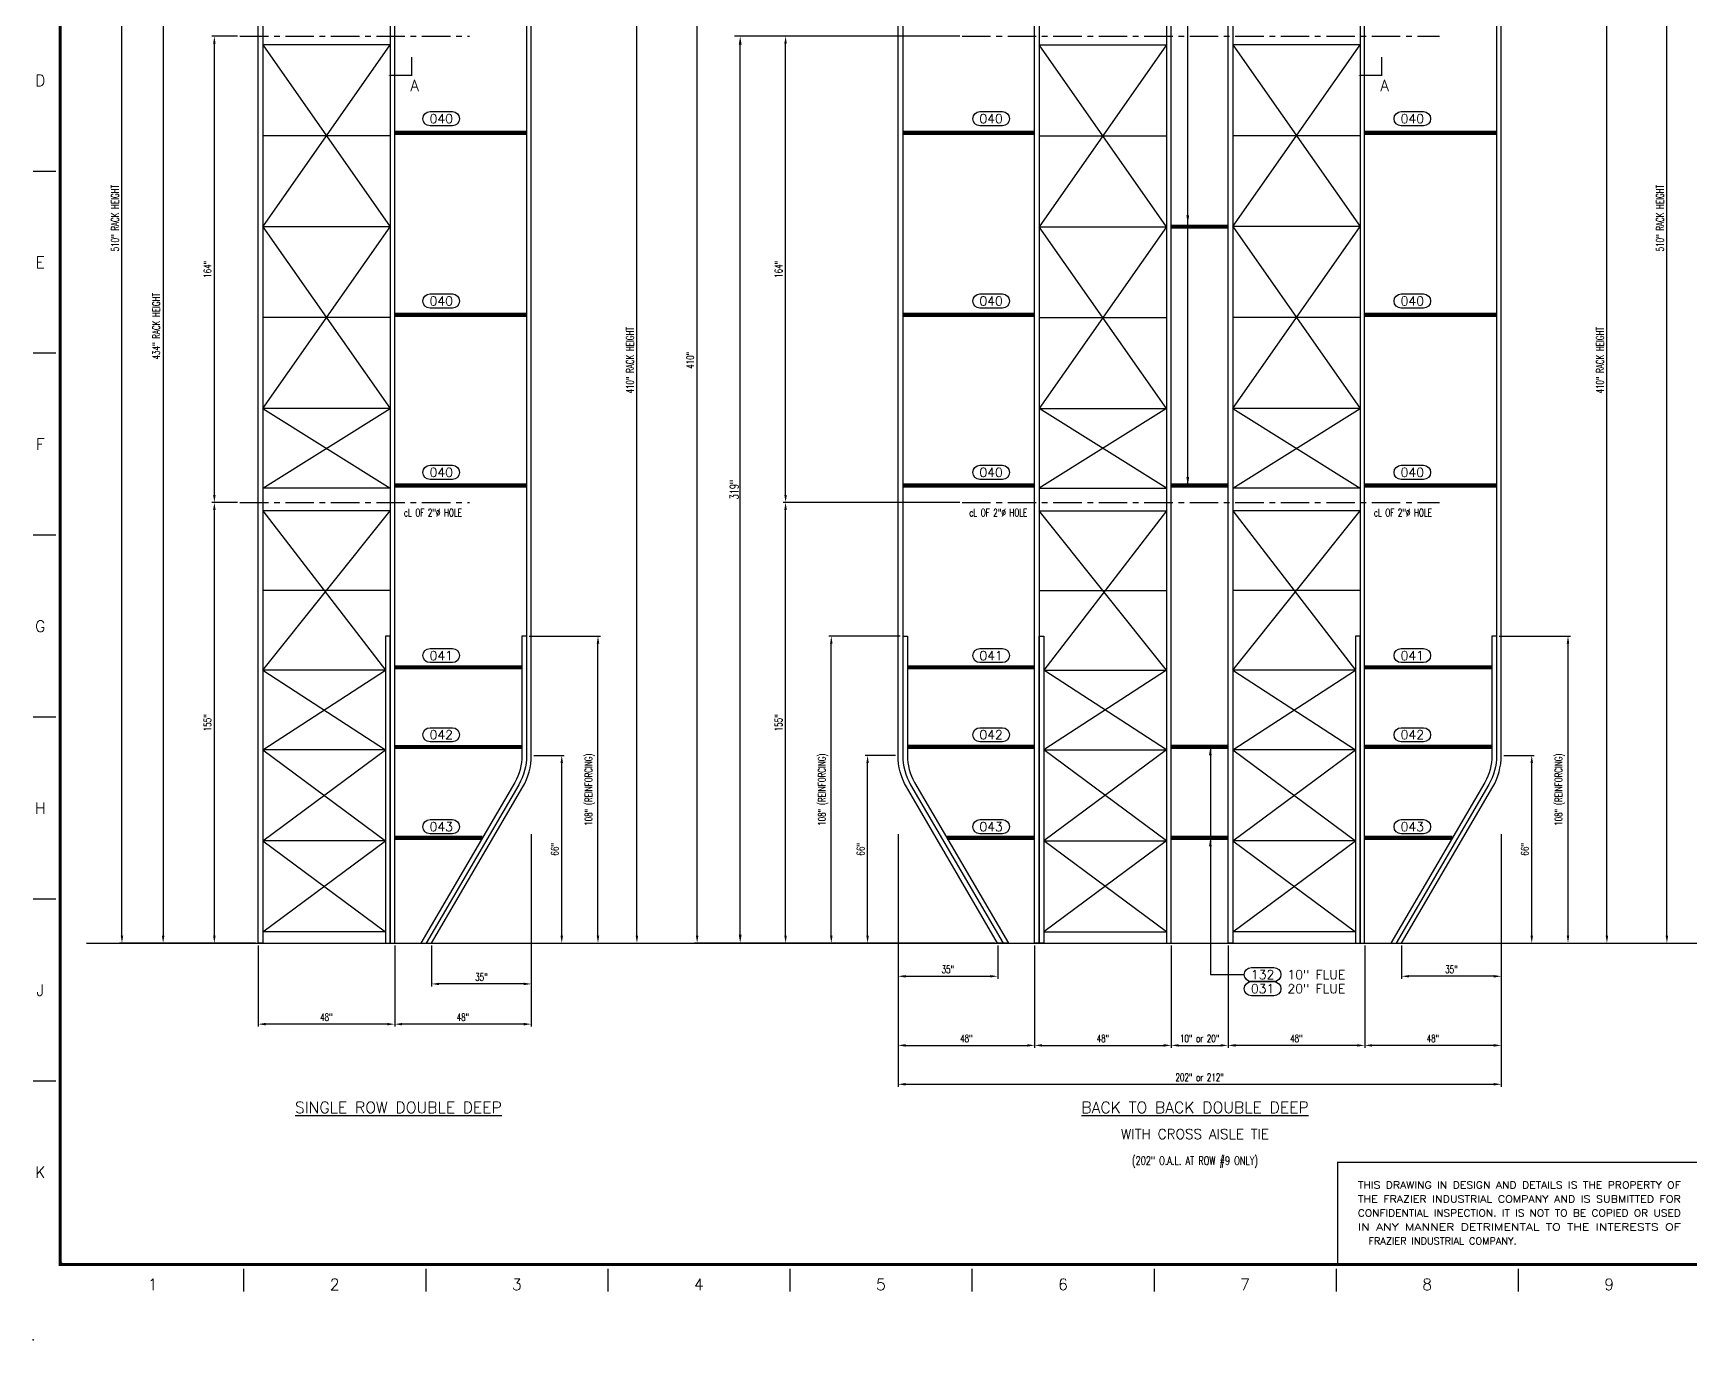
# Model space of a CAD drawing. Extents: x -10 to 1034, y -27 to 667.
# Drawn here: x -10 to 572, y -27 to 433 of the extents above; entities that cross this region are included whole.
import ezdxf
from ezdxf.enums import TextEntityAlignment as Align

# ---------------------------------------------------------------- set-up
doc = ezdxf.new("R2010")
doc.units = 0
doc.header["$LTSCALE"] = 8
doc.header["$MEASUREMENT"] = 0
doc.linetypes.add('CENTER', pattern=[2, 1.25, -0.25, 0.25, -0.25])
doc.linetypes.add('PHANTOM', pattern=[2.5, 1.25, -0.25, 0.25, -0.25, 0.25, -0.25])
doc.layers.get('0').update_dxf_attribs({"linetype": 'CONTINUOUS'})
doc.layers.get('DEFPOINTS').update_dxf_attribs({"linetype": 'CONTINUOUS'})
for name, color, linetype in [('BORD', 8, 'CONTINUOUS'), ('CENTERL', 135, 'CENTER'), ('FDIM', 2, 'CONTINUOUS'), ('OBJCYAN', 4, 'CONTINUOUS'), ('OBJGREEN', 3, 'CONTINUOUS'), ('OBJRED', 1, 'CONTINUOUS'), ('OBJTHIN', 11, 'CONTINUOUS'), ('PHANTOML', 205, 'PHANTOM'), ('TEXTL', 2, 'CONTINUOUS'), ('THK', 140, 'CONTINUOUS')]:
    doc.layers.add(name, color=color, linetype=linetype)
doc.styles.add('2THIRDS', font='romans.shx', dxfattribs={"width": 0.7})
doc.styles.add('COMPLEX', font='complex')
doc.styles.add('ITALIC', font='italic')
doc.styles.add('ITALICT', font='italict', dxfattribs={"height": 24})
doc.styles.add('ROMAND', font='romand.shx')
doc.styles.add('SCRIPTC', font='SCRIPTC')
doc.styles.add('SIMPLEX', font='simplex.shx')
doc.dimstyles.new('2TFR32', dxfattribs={"dimscale": 28, "dimtxt": 0.0938, "dimasz": 0.09375, "dimexe": 0.03125, "dimexo": 0.03125, "dimgap": 0.03125, "dimtad": 1, "dimdec": 5, "dimzin": 1, "dimdsep": 46, "dimlunit": 5, "dimtxsty": '2THIRDS', "dimcen": 0.09375, "dimclrd": 256, "dimclre": 256, "dimclrt": 256, "dimadec": 0, "dimazin": 0, "dimtfac": 0.75, "dimtdec": 4, "dimtofl": 0, "dimtmove": 0, "dimatfit": 0, "dimfxl": 0, "dimfrac": 2, "dimtolj": 1, "dimtzin": 0, "dimarcsym": 0})
doc.dimstyles.new('2TFRAC16', dxfattribs={"dimscale": 32, "dimtxt": 0.0938, "dimasz": 0.0938, "dimexe": 0.0625, "dimexo": 0.0625, "dimgap": 0.01, "dimtad": 1, "dimdec": 4, "dimzin": 1, "dimdsep": 46, "dimlunit": 5, "dimtxsty": '2THIRDS', "dimcen": 0.09375, "dimclrd": 256, "dimclre": 256, "dimclrt": 256, "dimadec": 0, "dimazin": 0, "dimtfac": 0.75, "dimtdec": 4, "dimtofl": 0, "dimtmove": 0, "dimatfit": 0, "dimfxl": 0, "dimfrac": 2, "dimtolj": 1, "dimtzin": 0, "dimarcsym": 0})
doc.dimstyles.new('2TFRAC32$7', dxfattribs={"dimscale": 32, "dimtxt": 0.0938, "dimasz": 0.0938, "dimexe": 0.0625, "dimexo": 0.0625, "dimgap": 0.01, "dimtad": 0, "dimdec": 5, "dimzin": 1, "dimdsep": 46, "dimlunit": 5, "dimtxsty": '2THIRDS', "dimcen": 0.09375, "dimclrd": 256, "dimclre": 256, "dimclrt": 256, "dimadec": 0, "dimazin": 0, "dimtfac": 0.75, "dimtdec": 4, "dimtofl": 0, "dimtmove": 0, "dimatfit": 0, "dimfxl": 0, "dimfrac": 2, "dimtolj": 1, "dimtzin": 0, "dimarcsym": 0})

# ---------------------------------------------------------------- blocks, each defined once
blk = doc.blocks.new('sbord_d')
at = {"layer": 'BORD'}
for p, q in [((-0.062, 12), (-0.312, 12)), ((-0.062, 10), (-0.312, 10)), ((-0.062, 8), (-0.312, 8)), ((-0.062, 6), (-0.312, 6)), ((-0.062, 4), (-0.312, 4)), ((-0.062, 2), (-0.312, 2)), ((2, -0.062), (2, -0.312)), ((4, -0.062), (4, -0.312)), ((6, -0.062), (6, -0.312)), ((8, -0.062), (8, -0.312)), ((10, -0.062), (10, -0.312)), ((12, -0.062), (12, -0.312)), ((14, -0.062), (14, -0.312)), ((16, -0.062), (16, -0.312))]:
    blk.add_line(p, q, dxfattribs=at)
at = {"layer": 'BORD', "const_width": 0.0313}
blk.add_lwpolyline([(-0.016, -0.016), (32.016, -0.016), (32.016, 20.016), (-0.016, 20.016)], close=True, dxfattribs=at)
at = {"layer": 'BORD', "const_width": 0.0156}
blk.add_lwpolyline([(18.016, 1.109), (14.016, 1.109), (14.016, -0.016)], dxfattribs=at)
at = {"layer": 'TEXTL'}
for p in [(0, 0), (-0.312, -0.844)]:
    blk.add_point(p, dxfattribs=at)
at = {"layer": 'BORD', "style": 'ROMAND'}
for s, p in [('D', (-0.234, 13)), ('E', (-0.234, 11)), ('F', (-0.234, 9)), ('G', (-0.234, 7)), ('H', (-0.234, 5)), ('J', (-0.234, 3)), ('K', (-0.234, 1)), ('1', (1, -0.234)), ('2', (3, -0.234)), ('3', (5, -0.234)), ('4', (7, -0.234)), ('5', (9, -0.234)), ('6', (11, -0.234)), ('7', (13, -0.234)), ('8', (15, -0.234)), ('9', (17, -0.234))]:
    blk.add_text(s, height=0.125, dxfattribs=at).set_placement(p, align=Align.MIDDLE)
at = {"layer": 'BORD', "style": 'SIMPLEX'}
for s, width, p, p2 in [('THIS DRAWING IN DESIGN AND DETAILS IS THE PROPERTY OF', 0.958828, (14.24, 0.819), (17.786, 0.819)), ('THE FRAZIER INDUSTRIAL COMPANY AND IS SUBMITTED FOR', 0.982552, (14.24, 0.665), (17.786, 0.665)), ('CONFIDENTIAL INSPECTION. IT IS NOT TO BE COPIED OR USED', 0.947391, (14.24, 0.512), (17.786, 0.512)), ('IN ANY MANNER DETRIMENTAL TO THE INTERESTS OF', 1.101821, (14.24, 0.358), (17.786, 0.358))]:
    blk.add_text(s, height=0.07812, dxfattribs=dict(at, width=width)).set_placement(p, p2, align=Align.FIT)
blk.add_text('FRAZIER INDUSTRIAL COMPANY.', height=0.07812, dxfattribs=at).set_placement((15.169, 0.204), align=Align.CENTER)
at = {"layer": 'TEXTL', "flags": 8}
for tag, height, style, p in [('TITLE1', 0.156, 'COMPLEX', (30.266, 2.776)), ('TITLE2', 0.156, 'COMPLEX', (30.266, 2.443)), ('CHK', 0.0938, 'SIMPLEX', (29.828, 0.883)), ('APP', 0.0938, 'SIMPLEX', (30.703, 0.883)), ('JOB#', 0.125, 'ROMAND', (30.12, 0.133)), ('SHT', 0.125, 'ROMAND', (31.193, 0.133)), ('REV', 0.125, 'ROMAND', (31.789, 0.133))]:
    blk.add_attdef(tag, text='', height=height, dxfattribs=dict(at, style=style)).set_placement(p, align=Align.MIDDLE)
for tag, height, style, width, p, p2 in [('CUSTOMER', 0.156, 'ITALICT', 2.333901, (28.655, 1.697), (31.867, 1.697)), ('CAPP', 0.0781, 'SIMPLEX', 1.292308, (27.588, 0.944), (27.963, 0.944)), ('CDT', 0.0781, 'SIMPLEX', 1.866, (28.071, 0.943), (28.46, 0.943)), ('SCALE', 0.0938, 'SIMPLEX', 1.702732, (31.234, 0.837), (31.941, 0.837)), ('BAPP', 0.0781, 'SIMPLEX', 1.292308, (27.588, 0.683), (27.963, 0.683)), ('BDT', 0.0781, 'SIMPLEX', 1.866, (28.071, 0.683), (28.46, 0.683)), ('DATE', 0.0938, 'ITALIC', 1.795034, (28.609, 0.462), (29.315, 0.462)), ('CHKDT', 0.0938, 'SIMPLEX', 1.555556, (29.484, 0.462), (30.172, 0.462)), ('APPDT', 0.0938, 'SIMPLEX', 1.555556, (30.359, 0.462), (31.047, 0.462)), ('PLOT#', 0.0938, 'SIMPLEX', 8.555556, (31.234, 0.462), (31.922, 0.462)), ('AAPP', 0.0781, 'SIMPLEX', 1.275949, (27.588, 0.443), (27.963, 0.443)), ('ADT', 0.0781, 'SIMPLEX', 1.833263, (28.071, 0.443), (28.46, 0.443))]:
    blk.add_attdef(tag, text='', height=height, dxfattribs=dict(at, style=style, width=width)).set_placement(p, p2, align=Align.FIT)
for tag, height, style, p in [('LOCATION', 0.125, 'COMPLEX', (30.266, 1.364)), ('REVC', 0.0781, 'SIMPLEX', (20.259, 0.945)), ('CBY', 0.0781, 'ROMAND', (26.755, 0.943)), ('CCHK', 0.0781, 'SIMPLEX', (27.255, 0.943)), ('REVB', 0.0781, 'SIMPLEX', (20.259, 0.695)), ('BBY', 0.0781, 'ROMAND', (26.755, 0.683)), ('BCHK', 0.0781, 'SIMPLEX', (27.255, 0.683)), ('REVA', 0.0781, 'SIMPLEX', (20.259, 0.445)), ('ABY', 0.0781, 'ROMAND', (26.755, 0.443)), ('ACHK', 0.0781, 'SIMPLEX', (27.255, 0.443))]:
    blk.add_attdef(tag, text='', height=height, dxfattribs=dict(at, style=style)).set_placement(p, align=Align.CENTER)
for tag, p, height, style in [('REVCDESC', (20.625, 0.943), 0.0781, 'SIMPLEX'), ('DRBY', (28.593, 0.821), 0.125, 'SCRIPTC'), ('REVBDESC', (20.625, 0.683), 0.0781, 'SIMPLEX'), ('REVADESC', (20.625, 0.443), 0.0781, 'SIMPLEX'), ('DWG#', (30.055, -0.566), 0.0938, 'ROMAND')]:
    blk.add_attdef(tag, p, '', height=height, dxfattribs=dict(at, style=style))
blk = doc.blocks.new('*D2')
at = {"layer": 'DEFPOINTS', "color": 0}
for p in [(343.66, 622.54), (564.28, 622.54), (471.04, 112.54)]:
    blk.add_point(p, dxfattribs=at)
at = {"layer": 'FDIM', "lineweight": -2}
for p, q in [((344.54, 622.54), (565.15, 622.54)), ((564.28, 115.17), (564.28, 619.92)), ((471.91, 112.54), (565.15, 112.54))]:
    blk.add_line(p, q, dxfattribs=at)
at = {"layer": 'FDIM'}
for points in [[(563.84, 619.92), (564.71, 619.92), (564.28, 622.54)], [(563.84, 115.17), (564.71, 115.17), (564.28, 112.54)]]:
    blk.add_solid(points, dxfattribs=at)
at = {"layer": 'FDIM', "insert": (561.84, 367.54), "char_height": 2.6264, "attachment_point": 5, "rotation": 90, "style": '2THIRDS'}
blk.add_mtext('\\A1;510" RACK HEIGHT ', dxfattribs=at)
blk = doc.blocks.new('*D3')
at = {"layer": 'DEFPOINTS', "color": 0}
for p in [(270.56, 220.54), (295.66, 220.54), (329.04, 112.54)]:
    blk.add_point(p, dxfattribs=at)
at = {"layer": 'FDIM', "lineweight": -2}
for p, q in [((294.79, 220.54), (269.69, 220.54)), ((270.56, 115.17), (270.56, 217.92)), ((328.16, 112.54), (269.69, 112.54))]:
    blk.add_line(p, q, dxfattribs=at)
at = {"layer": 'FDIM'}
for points in [[(270.13, 217.92), (271, 217.92), (270.56, 220.54)], [(270.13, 115.17), (271, 115.17), (270.56, 112.54)]]:
    blk.add_solid(points, dxfattribs=at)
at = {"layer": 'FDIM', "insert": (267.69, 166.54), "char_height": 2.6264, "attachment_point": 5, "rotation": 90, "style": '2THIRDS'}
blk.add_mtext('\\A1;108" (REINFORCING) ', dxfattribs=at)
blk = doc.blocks.new('*D4')
at = {"layer": 'DEFPOINTS', "color": 0}
for p in [(283.31, 178.54), (294.04, 178.54), (329.04, 112.54)]:
    blk.add_point(p, dxfattribs=at)
at = {"layer": 'FDIM', "lineweight": -2}
for p, q in [((293.16, 178.54), (282.43, 178.54)), ((283.31, 115.17), (283.31, 175.92)), ((328.16, 112.54), (282.43, 112.54))]:
    blk.add_line(p, q, dxfattribs=at)
at = {"layer": 'FDIM'}
for points in [[(282.87, 175.92), (283.74, 175.92), (283.31, 178.54)], [(282.87, 115.17), (283.74, 115.17), (283.31, 112.54)]]:
    blk.add_solid(points, dxfattribs=at)
at = {"layer": 'FDIM', "insert": (280.87, 145.54), "char_height": 2.626, "attachment_point": 5, "rotation": 90, "style": '2THIRDS'}
blk.add_mtext('\\A1;66"', dxfattribs=at)
blk = doc.blocks.new('*D5')
at = {"layer": 'DEFPOINTS', "color": 0}
for p in [(390.04, 112.54), (410.04, 112.54), (410.04, 76.58)]:
    blk.add_point(p, dxfattribs=at)
at = {"layer": 'FDIM', "lineweight": -2}
for p, q in [((390.04, 111.67), (390.04, 75.7)), ((410.04, 111.67), (410.04, 75.7)), ((392.66, 76.58), (407.41, 76.58))]:
    blk.add_line(p, q, dxfattribs=at)
at = {"layer": 'FDIM'}
for points in [[(392.66, 77.02), (392.66, 76.14), (390.04, 76.58)], [(407.41, 77.02), (407.41, 76.14), (410.04, 76.58)]]:
    blk.add_solid(points, dxfattribs=at)
at = {"layer": 'FDIM', "insert": (400.04, 79.02), "char_height": 2.6264, "attachment_point": 5, "style": '2THIRDS'}
blk.add_mtext('\\A1;10" or 20"', dxfattribs=at)
blk = doc.blocks.new('*D6')
at = {"layer": 'DEFPOINTS', "color": 0}
for p in [(294.04, 151.74), (506.04, 151.74), (506.04, 62.9)]:
    blk.add_point(p, dxfattribs=at)
at = {"layer": 'FDIM', "lineweight": -2}
for p, q in [((294.04, 150.87), (294.04, 62.03)), ((506.04, 150.87), (506.04, 62.03)), ((296.66, 62.9), (503.41, 62.9))]:
    blk.add_line(p, q, dxfattribs=at)
at = {"layer": 'FDIM'}
for points in [[(296.66, 63.34), (296.66, 62.47), (294.04, 62.9)], [(503.41, 63.34), (503.41, 62.47), (506.04, 62.9)]]:
    blk.add_solid(points, dxfattribs=at)
at = {"layer": 'FDIM', "insert": (400.04, 65.34), "char_height": 2.6264, "attachment_point": 5, "style": '2THIRDS'}
blk.add_mtext('\\A1;202" or 212"', dxfattribs=at)
blk = doc.blocks.new('*D7')
at = {"layer": 'DEFPOINTS', "color": 0}
for p in [(506.04, 178.54), (516.77, 178.54), (471.04, 112.54)]:
    blk.add_point(p, dxfattribs=at)
at = {"layer": 'FDIM', "lineweight": -2}
for p, q in [((506.91, 178.54), (517.64, 178.54)), ((516.77, 115.17), (516.77, 175.92)), ((471.91, 112.54), (517.64, 112.54))]:
    blk.add_line(p, q, dxfattribs=at)
at = {"layer": 'FDIM'}
for points in [[(516.33, 175.92), (517.2, 175.92), (516.77, 178.54)], [(516.33, 115.17), (517.2, 115.17), (516.77, 112.54)]]:
    blk.add_solid(points, dxfattribs=at)
at = {"layer": 'FDIM', "insert": (514.33, 145.54), "char_height": 2.626, "attachment_point": 5, "rotation": 90, "style": '2THIRDS'}
blk.add_mtext('\\A1;66"', dxfattribs=at)
blk = doc.blocks.new('*D8')
at = {"layer": 'DEFPOINTS', "color": 0}
for p in [(504.41, 220.54), (529.51, 220.54), (471.04, 112.54)]:
    blk.add_point(p, dxfattribs=at)
at = {"layer": 'FDIM', "lineweight": -2}
for p, q in [((505.29, 220.54), (530.38, 220.54)), ((529.51, 115.17), (529.51, 217.92)), ((471.91, 112.54), (530.38, 112.54))]:
    blk.add_line(p, q, dxfattribs=at)
at = {"layer": 'FDIM'}
for points in [[(529.07, 217.92), (529.94, 217.92), (529.51, 220.54)], [(529.07, 115.17), (529.94, 115.17), (529.51, 112.54)]]:
    blk.add_solid(points, dxfattribs=at)
at = {"layer": 'FDIM', "insert": (526.63, 166.54), "char_height": 2.6264, "attachment_point": 5, "rotation": 90, "style": '2THIRDS'}
blk.add_mtext('\\A1;108" (REINFORCING) ', dxfattribs=at)
blk = doc.blocks.new('*D9')
at = {"layer": 'DEFPOINTS', "color": 0}
for p in [(506.04, 522.54), (543.19, 522.54), (471.04, 112.54)]:
    blk.add_point(p, dxfattribs=at)
at = {"layer": 'FDIM', "lineweight": -2}
for p, q in [((506.91, 522.54), (544.06, 522.54)), ((543.19, 115.17), (543.19, 519.92)), ((471.91, 112.54), (544.06, 112.54))]:
    blk.add_line(p, q, dxfattribs=at)
at = {"layer": 'FDIM'}
for points in [[(542.75, 519.92), (543.63, 519.92), (543.19, 522.54)], [(542.75, 115.17), (543.63, 115.17), (543.19, 112.54)]]:
    blk.add_solid(points, dxfattribs=at)
at = {"layer": 'FDIM', "insert": (540.75, 317.54), "char_height": 2.6264, "attachment_point": 5, "rotation": 90, "style": '2THIRDS'}
blk.add_mtext('\\A1;410" RACK HEIGHT ', dxfattribs=at)
blk = doc.blocks.new('*D10')
at = {"layer": 'DEFPOINTS', "color": 0}
for p in [(21.22, 622.54), (115.46, 622.54), (69.08, 112.54)]:
    blk.add_point(p, dxfattribs=at)
at = {"layer": 'FDIM', "lineweight": -2}
for p, q in [((114.58, 622.54), (20.34, 622.54)), ((21.22, 115.17), (21.22, 619.92)), ((68.21, 112.54), (20.34, 112.54))]:
    blk.add_line(p, q, dxfattribs=at)
at = {"layer": 'FDIM'}
for points in [[(20.78, 619.92), (21.66, 619.92), (21.22, 622.54)], [(20.78, 115.17), (21.66, 115.17), (21.22, 112.54)]]:
    blk.add_solid(points, dxfattribs=at)
at = {"layer": 'FDIM', "insert": (18.78, 367.54), "char_height": 2.6264, "attachment_point": 5, "rotation": 90, "style": '2THIRDS'}
blk.add_mtext('\\A1;510" RACK HEIGHT ', dxfattribs=at)
blk = doc.blocks.new('*D11')
at = {"layer": 'DEFPOINTS', "color": 0}
for p in [(69.08, 546.54), (35.69, 112.54), (69.08, 112.54)]:
    blk.add_point(p, dxfattribs=at)
at = {"layer": 'FDIM', "lineweight": -2}
for p, q in [((68.21, 546.54), (34.82, 546.54)), ((35.69, 543.92), (35.69, 115.17)), ((68.21, 112.54), (34.82, 112.54))]:
    blk.add_line(p, q, dxfattribs=at)
at = {"layer": 'FDIM'}
for points in [[(35.25, 543.92), (36.13, 543.92), (35.69, 546.54)], [(35.25, 115.17), (36.13, 115.17), (35.69, 112.54)]]:
    blk.add_solid(points, dxfattribs=at)
at = {"layer": 'FDIM', "insert": (33.25, 329.54), "char_height": 2.6264, "attachment_point": 5, "rotation": 90, "style": '2THIRDS'}
blk.add_mtext('\\A1;434" RACK HEIGHT ', dxfattribs=at)
blk = doc.blocks.new('*D12')
at = {"layer": 'DEFPOINTS', "color": 0}
for p in [(165.08, 522.54), (202.24, 522.54), (130.08, 112.54)]:
    blk.add_point(p, dxfattribs=at)
at = {"layer": 'FDIM', "lineweight": -2}
for p, q in [((165.96, 522.54), (203.11, 522.54)), ((202.24, 115.17), (202.24, 519.92)), ((130.96, 112.54), (203.11, 112.54))]:
    blk.add_line(p, q, dxfattribs=at)
at = {"layer": 'FDIM'}
for points in [[(201.8, 519.92), (202.67, 519.92), (202.24, 522.54)], [(201.8, 115.17), (202.67, 115.17), (202.24, 112.54)]]:
    blk.add_solid(points, dxfattribs=at)
at = {"layer": 'FDIM', "insert": (199.8, 317.54), "char_height": 2.6264, "attachment_point": 5, "rotation": 90, "style": '2THIRDS'}
blk.add_mtext('\\A1;410" RACK HEIGHT ', dxfattribs=at)
blk = doc.blocks.new('*D13')
at = {"layer": 'DEFPOINTS', "color": 0}
for p in [(163.46, 220.54), (188.55, 220.54), (130.08, 112.54)]:
    blk.add_point(p, dxfattribs=at)
at = {"layer": 'FDIM', "lineweight": -2}
for p, q in [((164.33, 220.54), (189.43, 220.54)), ((188.55, 115.17), (188.55, 217.92)), ((130.96, 112.54), (189.43, 112.54))]:
    blk.add_line(p, q, dxfattribs=at)
at = {"layer": 'FDIM'}
for points in [[(188.11, 217.92), (188.99, 217.92), (188.55, 220.54)], [(188.11, 115.17), (188.99, 115.17), (188.55, 112.54)]]:
    blk.add_solid(points, dxfattribs=at)
at = {"layer": 'FDIM', "insert": (185.68, 166.54), "char_height": 2.6264, "attachment_point": 5, "rotation": 90, "style": '2THIRDS'}
blk.add_mtext('\\A1;108" (REINFORCING) ', dxfattribs=at)
blk = doc.blocks.new('*D14')
at = {"layer": 'DEFPOINTS', "color": 0}
for p in [(506.04, 151.74), (471.04, 112.54), (471.04, 100.89)]:
    blk.add_point(p, dxfattribs=at)
at = {"layer": 'FDIM', "lineweight": -2}
for p, q in [((506.04, 150.87), (506.04, 100.01)), ((471.04, 111.67), (471.04, 100.01)), ((503.41, 100.89), (473.66, 100.89))]:
    blk.add_line(p, q, dxfattribs=at)
at = {"layer": 'FDIM'}
for points in [[(473.66, 101.32), (473.66, 100.45), (471.04, 100.89)], [(503.41, 101.32), (503.41, 100.45), (506.04, 100.89)]]:
    blk.add_solid(points, dxfattribs=at)
at = {"layer": 'FDIM', "insert": (488.54, 103.33), "char_height": 2.626, "attachment_point": 5, "style": '2THIRDS'}
blk.add_mtext('\\A1;35"', dxfattribs=at)
blk = doc.blocks.new('*D15')
at = {"layer": 'DEFPOINTS', "color": 0}
for p in [(506.04, 151.74), (458.04, 112.54), (458.04, 76.58)]:
    blk.add_point(p, dxfattribs=at)
at = {"layer": 'FDIM', "lineweight": -2}
for p, q in [((506.04, 150.87), (506.04, 75.7)), ((458.04, 111.67), (458.04, 75.7)), ((503.41, 76.58), (460.66, 76.58))]:
    blk.add_line(p, q, dxfattribs=at)
at = {"layer": 'FDIM'}
for points in [[(460.66, 77.02), (460.66, 76.14), (458.04, 76.58)], [(503.41, 77.02), (503.41, 76.14), (506.04, 76.58)]]:
    blk.add_solid(points, dxfattribs=at)
at = {"layer": 'FDIM', "insert": (482.04, 79.02), "char_height": 2.626, "attachment_point": 5, "style": '2THIRDS'}
blk.add_mtext('\\A1;48"', dxfattribs=at)
blk = doc.blocks.new('*D16')
at = {"layer": 'DEFPOINTS', "color": 0}
for p in [(410.04, 112.54), (458.04, 112.54), (410.04, 76.58)]:
    blk.add_point(p, dxfattribs=at)
at = {"layer": 'FDIM', "lineweight": -2}
for p, q in [((410.04, 111.67), (410.04, 75.7)), ((458.04, 111.67), (458.04, 75.7)), ((455.41, 76.58), (412.66, 76.58))]:
    blk.add_line(p, q, dxfattribs=at)
at = {"layer": 'FDIM'}
for points in [[(412.66, 77.02), (412.66, 76.14), (410.04, 76.58)], [(455.41, 77.02), (455.41, 76.14), (458.04, 76.58)]]:
    blk.add_solid(points, dxfattribs=at)
at = {"layer": 'FDIM', "insert": (434.04, 79.02), "char_height": 2.626, "attachment_point": 5, "style": '2THIRDS'}
blk.add_mtext('\\A1;48"', dxfattribs=at)
blk = doc.blocks.new('*D17')
at = {"layer": 'DEFPOINTS', "color": 0}
for p in [(223.4, 522.54), (294.04, 522.54), (329.04, 112.54)]:
    blk.add_point(p, dxfattribs=at)
at = {"layer": 'FDIM', "lineweight": -2}
for p, q in [((293.16, 522.54), (222.53, 522.54)), ((223.4, 115.17), (223.4, 519.92)), ((328.16, 112.54), (222.53, 112.54))]:
    blk.add_line(p, q, dxfattribs=at)
at = {"layer": 'FDIM'}
for points in [[(222.97, 519.92), (223.84, 519.92), (223.4, 522.54)], [(222.97, 115.17), (223.84, 115.17), (223.4, 112.54)]]:
    blk.add_solid(points, dxfattribs=at)
at = {"layer": 'FDIM', "insert": (220.96, 317.54), "char_height": 2.626, "attachment_point": 5, "rotation": 90, "style": '2THIRDS'}
blk.add_mtext('\\A1;410"', dxfattribs=at)
blk = doc.blocks.new('*D18')
at = {"layer": 'DEFPOINTS', "color": 0}
for p in [(294.04, 151.74), (329.04, 112.54), (329.04, 100.89)]:
    blk.add_point(p, dxfattribs=at)
at = {"layer": 'FDIM', "lineweight": -2}
for p, q in [((294.04, 150.87), (294.04, 100.01)), ((329.04, 111.67), (329.04, 100.01)), ((296.66, 100.89), (326.41, 100.89))]:
    blk.add_line(p, q, dxfattribs=at)
at = {"layer": 'FDIM'}
for points in [[(296.66, 101.32), (296.66, 100.45), (294.04, 100.89)], [(326.41, 101.32), (326.41, 100.45), (329.04, 100.89)]]:
    blk.add_solid(points, dxfattribs=at)
at = {"layer": 'FDIM', "insert": (311.54, 103.33), "char_height": 2.626, "attachment_point": 5, "style": '2THIRDS'}
blk.add_mtext('\\A1;35"', dxfattribs=at)
blk = doc.blocks.new('*D19')
at = {"layer": 'DEFPOINTS', "color": 0}
for p in [(294.04, 151.74), (342.04, 112.54), (342.04, 76.58)]:
    blk.add_point(p, dxfattribs=at)
at = {"layer": 'FDIM', "lineweight": -2}
for p, q in [((294.04, 150.87), (294.04, 75.7)), ((342.04, 111.67), (342.04, 75.7)), ((296.66, 76.58), (339.41, 76.58))]:
    blk.add_line(p, q, dxfattribs=at)
at = {"layer": 'FDIM'}
for points in [[(296.66, 77.02), (296.66, 76.14), (294.04, 76.58)], [(339.41, 77.02), (339.41, 76.14), (342.04, 76.58)]]:
    blk.add_solid(points, dxfattribs=at)
at = {"layer": 'FDIM', "insert": (318.04, 79.02), "char_height": 2.626, "attachment_point": 5, "style": '2THIRDS'}
blk.add_mtext('\\A1;48"', dxfattribs=at)
blk = doc.blocks.new('*D20')
at = {"layer": 'DEFPOINTS', "color": 0}
for p in [(342.04, 112.54), (390.04, 112.54), (390.04, 76.58)]:
    blk.add_point(p, dxfattribs=at)
at = {"layer": 'FDIM', "lineweight": -2}
for p, q in [((342.04, 111.67), (342.04, 75.7)), ((390.04, 111.67), (390.04, 75.7)), ((344.66, 76.58), (387.41, 76.58))]:
    blk.add_line(p, q, dxfattribs=at)
at = {"layer": 'FDIM'}
for points in [[(344.66, 77.02), (344.66, 76.14), (342.04, 76.58)], [(387.41, 77.02), (387.41, 76.14), (390.04, 76.58)]]:
    blk.add_solid(points, dxfattribs=at)
at = {"layer": 'FDIM', "insert": (366.04, 79.02), "char_height": 2.626, "attachment_point": 5, "style": '2THIRDS'}
blk.add_mtext('\\A1;48"', dxfattribs=at)
blk = doc.blocks.new('*D21')
at = {"layer": 'DEFPOINTS', "color": 0}
for p in [(69.08, 112.54), (117.08, 112.54), (69.08, 84.05)]:
    blk.add_point(p, dxfattribs=at)
at = {"layer": 'FDIM', "lineweight": -2}
for p, q in [((69.08, 111.67), (69.08, 83.17)), ((117.08, 111.67), (117.08, 83.17)), ((114.46, 84.05), (71.71, 84.05))]:
    blk.add_line(p, q, dxfattribs=at)
at = {"layer": 'FDIM'}
for points in [[(71.71, 84.48), (71.71, 83.61), (69.08, 84.05)], [(114.46, 84.48), (114.46, 83.61), (117.08, 84.05)]]:
    blk.add_solid(points, dxfattribs=at)
at = {"layer": 'FDIM', "insert": (93.08, 86.48), "char_height": 2.626, "attachment_point": 5, "style": '2THIRDS'}
blk.add_mtext('\\A1;48"', dxfattribs=at)
blk = doc.blocks.new('*D22')
at = {"layer": 'DEFPOINTS', "color": 0}
for p in [(165.08, 151.74), (117.08, 112.54), (117.08, 84.05)]:
    blk.add_point(p, dxfattribs=at)
at = {"layer": 'FDIM', "lineweight": -2}
for p, q in [((165.08, 150.87), (165.08, 83.17)), ((117.08, 111.67), (117.08, 83.17)), ((162.46, 84.05), (119.71, 84.05))]:
    blk.add_line(p, q, dxfattribs=at)
at = {"layer": 'FDIM'}
for points in [[(119.71, 84.48), (119.71, 83.61), (117.08, 84.05)], [(162.46, 84.48), (162.46, 83.61), (165.08, 84.05)]]:
    blk.add_solid(points, dxfattribs=at)
at = {"layer": 'FDIM', "insert": (141.08, 86.48), "char_height": 2.626, "attachment_point": 5, "style": '2THIRDS'}
blk.add_mtext('\\A1;48"', dxfattribs=at)
blk = doc.blocks.new('*D23')
at = {"layer": 'DEFPOINTS', "color": 0}
for p in [(165.08, 151.74), (130.08, 112.54), (130.08, 98.19)]:
    blk.add_point(p, dxfattribs=at)
at = {"layer": 'FDIM', "lineweight": -2}
for p, q in [((165.08, 150.87), (165.08, 97.32)), ((130.08, 111.67), (130.08, 97.32)), ((162.46, 98.19), (132.71, 98.19))]:
    blk.add_line(p, q, dxfattribs=at)
at = {"layer": 'FDIM'}
for points in [[(132.71, 98.63), (132.71, 97.76), (130.08, 98.19)], [(162.46, 98.63), (162.46, 97.76), (165.08, 98.19)]]:
    blk.add_solid(points, dxfattribs=at)
at = {"layer": 'FDIM', "insert": (147.58, 100.63), "char_height": 2.626, "attachment_point": 5, "style": '2THIRDS'}
blk.add_mtext('\\A1;35"', dxfattribs=at)
blk = doc.blocks.new('*D24')
at = {"layer": 'DEFPOINTS', "color": 0}
for p in [(165.08, 178.54), (175.81, 178.54), (130.08, 112.54)]:
    blk.add_point(p, dxfattribs=at)
at = {"layer": 'FDIM', "lineweight": -2}
for p, q in [((165.96, 178.54), (176.69, 178.54)), ((175.81, 115.17), (175.81, 175.92)), ((130.96, 112.54), (176.69, 112.54))]:
    blk.add_line(p, q, dxfattribs=at)
at = {"layer": 'FDIM'}
for points in [[(175.37, 175.92), (176.25, 175.92), (175.81, 178.54)], [(175.37, 115.17), (176.25, 115.17), (175.81, 112.54)]]:
    blk.add_solid(points, dxfattribs=at)
at = {"layer": 'FDIM', "insert": (173.37, 145.54), "char_height": 2.626, "attachment_point": 5, "rotation": 90, "style": '2THIRDS'}
blk.add_mtext('\\A1;66"', dxfattribs=at)
blk = doc.blocks.new('UPRT-48-510-SMI')
for p, q in [((-46.38, 431.56), (-1.62, 503.14)), ((-1.62, 431.56), (-46.38, 431.56)), ((-1.62, 359.56), (-46.38, 431.56)), ((-46.38, 359.56), (-1.62, 431.56)), ((-1.62, 395.56), (-46.38, 395.56)), ((-46.38, 323.56), (-1.62, 359.56)), ((-46.38, 359.56), (-1.62, 323.56)), ((-1.62, 359.56), (-46.38, 359.56)), ((-1.62, 323.56), (-46.38, 323.56)), ((-46.38, 251.56), (-1.62, 315.56)), ((-46.38, 315.56), (-1.62, 251.56)), ((-1.62, 315.56), (-46.38, 315.56)), ((-1.62, 283.56), (-46.38, 283.56)), ((-1.62, 251.56), (-46.38, 251.56)), ((-46.38, 251.56), (-1.62, 187.56)), ((-46.38, 187.56), (-1.62, 251.56)), ((-1.62, 219.56), (-46.38, 219.56)), ((-46.38, 187.56), (-1.62, 159.56)), ((-46.38, 159.56), (-1.62, 187.56)), ((-1.62, 187.56), (-46.38, 187.56)), ((-1.62, 159.56), (-46.38, 159.56)), ((-1.62, 151.56), (-46.38, 151.56)), ((-46.38, 151.56), (-3.25, 95.56)), ((-46.38, 95.56), (-1.62, 151.56)), ((-1.62, 123.56), (-46.38, 123.56)), ((-46.38, 67.56), (-3.25, 95.56)), ((-46.38, 95.56), (-3.25, 67.56)), ((-3.25, 95.56), (-46.38, 95.56)), ((-3.25, 67.56), (-46.38, 67.56)), ((-46.38, 67.56), (-3.25, 35.56)), ((-46.38, 35.56), (-3.25, 67.56)), ((-46.38, 3.56), (-3.25, 35.56)), ((-46.38, 35.56), (-3.25, 3.56)), ((-3.25, 35.56), (-46.38, 35.56)), ((-3.25, 3.56), (-46.38, 3.56))]:
    blk.add_line(p, q)
for points in [[(-1.62, -0.44), (0, -0.44), (0, 509.56), (-1.62, 509.56)], [(-46.38, -0.44), (-48, -0.44), (-48, 433.56), (-46.38, 433.56)], [(-3.25, -0.44), (-1.62, -0.44), (-1.62, 107.56), (-3.25, 107.56)]]:
    blk.add_lwpolyline(points, close=True)
blk = doc.blocks.new('DBL-DP-SMI')
blk.add_lwpolyline([(43.6, 55.3), (11.12, -0.44), (13, -0.44), (45.01, 54.49, 0.132685), (48, 65.56), (48, 409.56), (46.38, 409.56), (46.38, 65.56, -0.132685)], format="xyb", close=True)
blk.add_lwpolyline([(46.38, 107.56), (44.75, 107.56), (44.75, 65.56, -0.132685), (42.2, 56.12), (9.24, -0.44), (11.12, -0.44)], format="xyb")
at = {"layer": 'OBJRED'}
for p, q in [((0, 509.56), (64.13, 509.56)), ((0, 506.56), (62.46, 506.56))]:
    blk.add_line(p, q, dxfattribs=at)
at = {"layer": 'OBJTHIN'}
blk.add_lwpolyline([(64.21, 509.72), (63.48, 508.39, 0.154413), (63.79, 507.31), (62.8, 508.81, -0.154413), (63.11, 507.73), (62.37, 506.4)], format="xyb", dxfattribs=at)
at = {"layer": 'OBJTHIN', "const_width": 1.5}
for points in [[(46.38, 396.56), (0, 396.56)], [(46.38, 360.56), (0, 360.56)], [(46.38, 284.56), (0, 284.56)], [(46.38, 220.56), (0, 220.56)], [(46.38, 160.56), (0, 160.56)], [(44.75, 96.56), (0, 96.56)], [(44.75, 68.56), (0, 68.56)], [(30.8, 36.56), (0, 36.56)]]:
    blk.add_lwpolyline(points, dxfattribs=at)
blk.add_blockref('UPRT-48-510-SMI', (0, 0))
blk = doc.blocks.new('UPRT-48-410')
for p, q in [((-1.625, 404), (-46.375, 404)), ((-46.375, 404), (-1.625, 324)), ((-46.375, 324), (-1.625, 404)), ((-1.625, 364), (-46.375, 364)), ((-1.625, 324), (-46.375, 324)), ((-1.625, 316), (-46.375, 316)), ((-46.375, 316), (-1.625, 252)), ((-46.375, 252), (-1.625, 316)), ((-1.625, 284), (-46.375, 284)), ((-46.375, 188), (-1.625, 252)), ((-46.375, 252), (-1.625, 188)), ((-1.625, 252), (-46.375, 252)), ((-1.625, 220), (-46.375, 220)), ((-1.625, 188), (-46.375, 188)), ((-46.375, 160), (-1.625, 188)), ((-46.375, 188), (-1.625, 160)), ((-1.625, 160), (-46.375, 160)), ((-46.375, 96), (-1.625, 152)), ((-46.375, 152), (-3.25, 96)), ((-1.625, 152), (-46.375, 152)), ((-1.625, 124), (-46.375, 124)), ((-3.25, 96), (-46.375, 96)), ((-46.375, 96), (-3.25, 68)), ((-46.375, 68), (-3.25, 96)), ((-46.375, 36), (-3.25, 68)), ((-46.375, 68), (-3.25, 36)), ((-3.25, 68), (-46.375, 68)), ((-3.25, 36), (-46.375, 36)), ((-46.375, 36), (-3.25, 4)), ((-46.375, 4), (-3.25, 36)), ((-3.25, 4), (-46.375, 4))]:
    blk.add_line(p, q)
for points in [[(-46.375, 0), (-48, 0), (-48, 410), (-46.375, 410)], [(-1.625, 0), (0, 0), (0, 410), (-1.625, 410)], [(-3.25, 0), (-1.625, 0), (-1.625, 108), (-3.25, 108)]]:
    blk.add_lwpolyline(points, close=True)
blk = doc.blocks.new('DBL-DP')
blk.add_lwpolyline([(43.6, 55.74), (11.12, 0), (13, 0), (45.01, 54.92, 0.132685), (48, 66), (48, 410), (46.38, 410), (46.38, 66, -0.132685)], format="xyb", close=True)
blk.add_lwpolyline([(46.38, 108), (44.75, 108), (44.75, 66, -0.132685), (42.2, 56.56), (9.24, 0), (11.12, 0)], format="xyb")
at = {"layer": 'OBJTHIN', "const_width": 1.5}
for points in [[(46.38, 405), (0, 405)], [(46.38, 365), (0, 365)], [(46.38, 285), (0, 285)], [(46.38, 221), (0, 221)], [(46.38, 161), (0, 161)], [(44.75, 97), (0, 97)], [(44.75, 69), (0, 69)], [(30.8, 37), (0, 37)]]:
    blk.add_lwpolyline(points, dxfattribs=at)
blk.add_blockref('UPRT-48-410', (0, 0))
blk = doc.blocks.new('*D29')
at = {"layer": 'DEFPOINTS', "color": 0}
for p in [(53.7, 267.54), (62.67, 267.54), (69.08, 112.54)]:
    blk.add_point(p, dxfattribs=at)
at = {"layer": 'FDIM', "lineweight": -2}
for p, q in [((61.8, 267.54), (52.83, 267.54)), ((53.7, 115.17), (53.7, 264.92)), ((68.21, 112.54), (52.83, 112.54))]:
    blk.add_line(p, q, dxfattribs=at)
at = {"layer": 'FDIM'}
for points in [[(53.27, 264.92), (54.14, 264.92), (53.7, 267.54)], [(53.27, 115.17), (54.14, 115.17), (53.7, 112.54)]]:
    blk.add_solid(points, dxfattribs=at)
at = {"layer": 'FDIM', "insert": (51.27, 190.04), "char_height": 2.626, "attachment_point": 5, "rotation": 90, "style": '2THIRDS'}
blk.add_mtext('\\A1;155"', dxfattribs=at)
blk = doc.blocks.new('*D30')
at = {"layer": 'DEFPOINTS', "color": 0}
for p in [(53.7, 431.54), (62.67, 431.54), (62.67, 267.54)]:
    blk.add_point(p, dxfattribs=at)
at = {"layer": 'FDIM', "lineweight": -2}
for p, q in [((61.8, 431.54), (52.83, 431.54)), ((53.7, 270.17), (53.7, 428.92)), ((61.8, 267.54), (52.83, 267.54))]:
    blk.add_line(p, q, dxfattribs=at)
at = {"layer": 'FDIM'}
for points in [[(53.27, 428.92), (54.14, 428.92), (53.7, 431.54)], [(53.27, 270.17), (54.14, 270.17), (53.7, 267.54)]]:
    blk.add_solid(points, dxfattribs=at)
at = {"layer": 'FDIM', "insert": (51.27, 349.54), "char_height": 2.626, "attachment_point": 5, "rotation": 90, "style": '2THIRDS'}
blk.add_mtext('\\A1;164"', dxfattribs=at)
blk = doc.blocks.new('*D46')
at = {"layer": 'DEFPOINTS', "color": 0}
for p in [(254.48, 431.54), (316.57, 431.54), (316.57, 267.54)]:
    blk.add_point(p, dxfattribs=at)
at = {"layer": 'FDIM', "lineweight": -2}
for p, q in [((315.69, 431.54), (253.6, 431.54)), ((254.48, 270.17), (254.48, 428.92)), ((315.69, 267.54), (253.6, 267.54))]:
    blk.add_line(p, q, dxfattribs=at)
at = {"layer": 'FDIM'}
for points in [[(254.04, 428.92), (254.92, 428.92), (254.48, 431.54)], [(254.04, 270.17), (254.92, 270.17), (254.48, 267.54)]]:
    blk.add_solid(points, dxfattribs=at)
at = {"layer": 'FDIM', "insert": (252.04, 349.54), "char_height": 2.626, "attachment_point": 5, "rotation": 90, "style": '2THIRDS'}
blk.add_mtext('\\A1;164"', dxfattribs=at)
blk = doc.blocks.new('*D45')
at = {"layer": 'DEFPOINTS', "color": 0}
for p in [(254.48, 267.54), (316.57, 267.54), (329.04, 112.54)]:
    blk.add_point(p, dxfattribs=at)
at = {"layer": 'FDIM', "lineweight": -2}
for p, q in [((315.69, 267.54), (253.6, 267.54)), ((254.48, 115.17), (254.48, 264.92)), ((328.16, 112.54), (253.6, 112.54))]:
    blk.add_line(p, q, dxfattribs=at)
at = {"layer": 'FDIM'}
for points in [[(254.04, 264.92), (254.92, 264.92), (254.48, 267.54)], [(254.04, 115.17), (254.92, 115.17), (254.48, 112.54)]]:
    blk.add_solid(points, dxfattribs=at)
at = {"layer": 'FDIM', "insert": (252.04, 190.04), "char_height": 2.626, "attachment_point": 5, "rotation": 90, "style": '2THIRDS'}
blk.add_mtext('\\A1;155"', dxfattribs=at)
blk = doc.blocks.new('*D55')
at = {"layer": 'DEFPOINTS', "color": 0}
for p in [(238.53, 431.54), (315.69, 431.54), (265.22, 112.54)]:
    blk.add_point(p, dxfattribs=at)
at = {"layer": 'FDIM', "lineweight": -2}
for p, q in [((313.69, 431.54), (236.53, 431.54)), ((238.53, 115.54), (238.53, 428.54)), ((263.22, 112.54), (236.53, 112.54))]:
    blk.add_line(p, q, dxfattribs=at)
at = {"layer": 'FDIM'}
for points in [[(238.03, 428.54), (239.03, 428.54), (238.53, 431.54)], [(238.03, 115.54), (239.03, 115.54), (238.53, 112.54)]]:
    blk.add_solid(points, dxfattribs=at)
at = {"layer": 'FDIM', "insert": (236.42, 272.04), "char_height": 3.002, "attachment_point": 5, "rotation": 90, "style": '2THIRDS'}
blk.add_mtext('\\A1;319"', dxfattribs=at)

msp = doc.modelspace()

# ---------------------------------------------------------------- linework, layer by layer
at = {"layer": 'CENTERL'}
for p, q in [((62.673278, 431.541444), (143.39715, 431.541444)), ((316.566038, 431.541444), (484.351507, 431.541444)), ((62.673278, 267.541444), (143.39715, 267.541444)), ((316.566038, 267.541444), (484.351507, 267.541444))]:
    msp.add_line(p, q, dxfattribs=at)
at = {"layer": 'FDIM'}
for points in [[(129.502322, 400.006898, -1), (129.502322, 404.990497), (137.379317, 404.990497, -1), (137.379317, 400.006898)], [(322.800081, 400.006898, -1), (322.800081, 404.990497), (330.677076, 404.990497, -1), (330.677076, 400.006898)], [(470.842458, 400.006898, -1), (470.842458, 404.990497), (478.719454, 404.990497, -1), (478.719454, 400.006898)], [(129.502322, 335.899215, -1), (129.502322, 340.882815), (137.379317, 340.882815, -1), (137.379317, 335.899215)], [(322.800081, 335.899215, -1), (322.800081, 340.882815), (330.677076, 340.882815, -1), (330.677076, 335.899215)], [(470.842458, 335.899215, -1), (470.842458, 340.882815), (478.719454, 340.882815, -1), (478.719454, 335.899215)], [(129.502322, 275.627711, -1), (129.502322, 280.61131), (137.379317, 280.61131, -1), (137.379317, 275.627711)], [(322.800081, 275.627711, -1), (322.800081, 280.61131), (330.677076, 280.61131, -1), (330.677076, 275.627711)], [(470.842458, 275.627711, -1), (470.842458, 280.61131), (478.719454, 280.61131, -1), (478.719454, 275.627711)], [(129.502322, 211.198899, -1), (129.502322, 216.182498), (137.379317, 216.182498, -1), (137.379317, 211.198899)], [(322.800081, 211.198899, -1), (322.800081, 216.182498), (330.677076, 216.182498, -1), (330.677076, 211.198899)], [(470.842458, 211.198899, -1), (470.842458, 216.182498), (478.719454, 216.182498, -1), (478.719454, 211.198899)], [(129.502322, 183.340318, -1), (129.502322, 188.323917), (137.379317, 188.323917, -1), (137.379317, 183.340318)], [(322.800081, 183.340318, -1), (322.800081, 188.323917), (330.677076, 188.323917, -1), (330.677076, 183.340318)], [(470.842458, 183.340318, -1), (470.842458, 188.323917), (478.719454, 188.323917, -1), (478.719454, 183.340318)], [(129.502322, 150.991745, -1), (129.502322, 155.975344), (137.379317, 155.975344, -1), (137.379317, 150.991745)], [(322.800081, 150.991745, -1), (322.800081, 155.975344), (330.677076, 155.975344, -1), (330.677076, 150.991745)], [(470.842458, 150.991745, -1), (470.842458, 155.975344), (478.719454, 155.975344, -1), (478.719454, 150.991745)], [(418.226504, 98.995954, -1), (418.226504, 103.979554), (426.1035, 103.979554, -1), (426.1035, 98.995954)], [(418.226504, 94.012355, -1), (418.226504, 98.995954), (426.1035, 98.995954, -1), (426.1035, 94.012355)]]:
    msp.add_lwpolyline(points, format="xyb", close=True, dxfattribs=at)
at = {"layer": 'OBJCYAN', "const_width": 1.5}
for points in [[(390.035579, 181.541444), (410.035579, 181.541444)], [(390.035579, 149.541444), (410.035579, 149.541444)]]:
    msp.add_lwpolyline(points, dxfattribs=at)
at = {"layer": 'OBJTHIN', "const_width": 1.5}
for points in [[(390.035579, 364.541444), (410.035579, 364.541444)], [(390.035579, 273.541444), (410.035579, 273.541444)], [(297.285579, 181.541444), (342.035579, 181.541444)], [(311.234435, 149.541444), (342.035579, 149.541444)]]:
    msp.add_lwpolyline(points, dxfattribs=at)
at = {"layer": 'PHANTOML'}
for points in [[(123.077717, 424.202059, 0.512, 0.512, 0), (123.077717, 417.768961, 0.512, 0.512, 0), (119.13461, 417.768961, 1.536, 0, 0), (114.59061, 417.768961, 0, 0, 0)], [(464.032074, 424.202059, 0.512, 0.512, 0), (464.032074, 417.768961, 0.512, 0.512, 0), (460.088967, 417.768961, 1.536, 0, 0), (455.544967, 417.768961, 0, 0, 0)]]:
    msp.add_lwpolyline(points, format="xyseb", dxfattribs=at)
at = {"layer": 'THK'}
msp.add_line((8.705997, 112.541444), (829.157758, 112.541444), dxfattribs=at)

# ---------------------------------------------------------------- block references
at = {"layer": 'FDIM', "xscale": 32, "yscale": 32, "zscale": 32}
msp.add_blockref('sbord_d', (0, 0), dxfattribs=at)
at = {"layer": 'OBJGREEN'}
for name, p in [('DBL-DP-SMI', (117.081222, 112.979037)), ('DBL-DP', (458.035579, 112.541444))]:
    msp.add_blockref(name, p, dxfattribs=at)
at = {"layer": 'OBJGREEN', "xscale": -1}
msp.add_blockref('DBL-DP-SMI', (342.035579, 112.979037), dxfattribs=at)

# ---------------------------------------------------------------- texts
at = {"layer": 'FDIM'}
for s, height, style, p in [('A', 3.93216, 'ROMAND', (124.099314, 412.245791)), ('A', 3.93216, 'ROMAND', (465.053672, 412.245791)), ('%%uSINGLE ROW DOUBLE DEEP', 4, 'COMPLEX', (118.399665, 52.745561)), ('%%uBACK TO BACK DOUBLE DEEP', 4, 'COMPLEX', (398.40342, 52.745561)), ('WITH CROSS AISLE TIE', 3.5, 'COMPLEX', (398.40342, 43.646843))]:
    msp.add_text(s, height=height, dxfattribs=dict(at, style=style)).set_placement(p, align=Align.CENTER)
at = {"layer": 'FDIM', "style": 'SIMPLEX'}
for s, p in [('040', (133.440819, 402.498697)), ('040', (326.738579, 402.498697)), ('040', (474.780956, 402.498697)), ('040', (133.440819, 338.391015)), ('040', (326.738579, 338.391015)), ('040', (474.780956, 338.391015)), ('040', (133.440819, 278.119511)), ('040', (326.738579, 278.119511)), ('040', (474.780956, 278.119511)), ('041', (133.440819, 213.690698)), ('041', (326.738579, 213.690698)), ('041', (474.780956, 213.690698)), ('042', (133.440819, 185.832117)), ('042', (326.738579, 185.832117)), ('042', (474.780956, 185.832117)), ('043', (133.440819, 153.483544)), ('043', (326.738579, 153.483544)), ('043', (474.780956, 153.483544)), ('132', (422.165002, 101.487754)), ('031', (422.165002, 96.504155))]:
    msp.add_text(s, height=3.2, dxfattribs=at).set_placement(p, align=Align.MIDDLE)
at = {"layer": 'FDIM', "style": '2THIRDS', "width": 0.7}
for s, height, p in [('cL OF 2"%%c HOLE', 2.625, (130.524188, 262.639526)), ('cL OF 2"%%c HOLE', 2.625, (329.271819, 262.639526)), ('cL OF 2"%%c HOLE', 2.625, (471.478546, 262.639526)), ('(202" O.A.L. AT ROW #9 ONLY)', 3, (398.40342, 34.548126))]:
    msp.add_text(s, height=height, dxfattribs=at).set_placement(p, align=Align.CENTER)
at = {"layer": 'FDIM', "style": 'SIMPLEX'}
for s, p in [('10" FLUE', (430.905184, 101.487754)), ('20" FLUE', (430.905184, 96.504155))]:
    msp.add_text(s, height=3.2, dxfattribs=at).set_placement(p, align=Align.MIDDLE_LEFT)

# ---------------------------------------------------------------- dimensions: what is measured, and where the dimension line sits
at = {"layer": 'FDIM'}
for base, p1, p2, angle, text, override, picture, middle in [((21.21896, 622.541444), (69.081222, 112.541444), (115.456222, 622.541444), 90, '<> RACK HEIGHT ', {"dimpost": '"'}, '*D10', (18.780626, 367.541444)), ((564.27659, 622.541444), (471.035579, 112.541444), (343.660579, 622.541444), 90, '<> RACK HEIGHT ', {"dimscale": 28, "dimpost": '"'}, '*D2', (561.838257, 367.541444)), ((35.690631, 112.541444), (69.081222, 546.541444), (69.081222, 112.541444), 90, '<> RACK HEIGHT ', {"dimpost": '"'}, '*D11', (33.252298, 329.541444)), ((202.235355, 522.541444), (130.081222, 112.541444), (165.081222, 522.541444), 90, '<> RACK HEIGHT ', {"dimpost": '"'}, '*D12', (199.797022, 317.541444)), ((543.189713, 522.541444), (471.035579, 112.541444), (506.035579, 522.541444), 90, '<> RACK HEIGHT ', {"dimpost": '"'}, '*D9', (540.751379, 317.541444)), ((188.551812, 220.541444), (130.081222, 112.541444), (163.456222, 220.541444), 90, '<> (REINFORCING) ', {"dimpost": '"'}, '*D13', (185.675745, 166.541444)), ((270.56499, 220.541444), (329.035579, 112.541444), (295.660579, 220.541444), 270, '<> (REINFORCING) ', {"dimpost": '"'}, '*D3', (267.688923, 166.541444)), ((529.506169, 220.541444), (471.035579, 112.541444), (504.410579, 220.541444), 90, '<> (REINFORCING) ', {"dimpost": '"'}, '*D8', (526.630102, 166.541444))]:
    dim = msp.add_linear_dim(base=base, p1=p1, p2=p2, angle=angle, text=text, dimstyle='2TFR32', override=override, dxfattribs=at)
    dim.commit()
    dim.dimension.update_dxf_attribs({"geometry": picture, "text_midpoint": middle})
dim = msp.add_linear_dim(base=(223.402581, 522.541444), p1=(329.035579, 112.541444), p2=(294.035579, 522.541444), angle=90, dimstyle='2TFR32', override={"dimpost": '"'}, dxfattribs=at)
dim.commit()
dim.dimension.update_dxf_attribs({"geometry": '*D17', "text_midpoint": (223.402581, 317.541444), "dimtype": 160})
for base, p1, p2, angle, dimstyle, override, picture, middle in [((53.703517, 431.541444), (62.673278, 267.541444), (62.673278, 431.541444), 90, '2TFR32', {"dimpost": '"', "dimtmove": 1}, '*D30', (51.265184, 349.541444)), ((238.530715, 431.541444), (265.219675, 112.541444), (315.691038, 431.541444), 90, '2TFRAC16', {"dimpost": '"'}, '*D55', (236.424048, 272.041444)), ((254.478779, 431.541444), (316.566038, 267.541444), (316.566038, 431.541444), 90, '2TFR32', {"dimpost": '"', "dimtmove": 1}, '*D46', (252.040445, 349.541444)), ((53.703517, 267.541444), (69.081222, 112.541444), (62.673278, 267.541444), 90, '2TFR32', {"dimpost": '"'}, '*D29', (51.265184, 190.041444)), ((254.478779, 267.541444), (329.035579, 112.541444), (316.566038, 267.541444), 90, '2TFR32', {"dimpost": '"'}, '*D45', (252.040445, 190.041444)), ((175.811653, 178.541444), (130.081222, 112.541444), (165.081222, 178.541444), 270, '2TFR32', {"dimpost": '"'}, '*D24', (173.37332, 145.541444)), ((283.305149, 178.541444), (329.035579, 112.541444), (294.035579, 178.541444), 90, '2TFR32', {"dimpost": '"'}, '*D4', (280.866815, 145.541444)), ((516.76601, 178.541444), (471.035579, 112.541444), (506.035579, 178.541444), 270, '2TFR32', {"dimpost": '"'}, '*D7', (514.327677, 145.541444))]:
    dim = msp.add_linear_dim(base=base, p1=p1, p2=p2, angle=angle, dimstyle=dimstyle, override=override, dxfattribs=at)
    dim.commit()
    dim.dimension.update_dxf_attribs({"geometry": picture, "text_midpoint": middle})
for base, p1, p2, picture, middle in [((117.081222, 84.045824), (165.081222, 151.74112), (117.081222, 112.541444), '*D22', (141.081222, 86.484157)), ((130.081222, 98.193563), (165.081222, 151.74112), (130.081222, 112.541444), '*D23', (147.581222, 100.631897)), ((329.035579, 100.887418), (294.035579, 151.74112), (329.035579, 112.541444), '*D18', (311.535579, 103.325751)), ((342.035579, 76.579993), (294.035579, 151.74112), (342.035579, 112.541444), '*D19', (318.035579, 79.018326)), ((458.035579, 76.579993), (506.035579, 151.74112), (458.035579, 112.541444), '*D15', (482.035579, 79.018326)), ((471.035579, 100.887418), (506.035579, 151.74112), (471.035579, 112.541444), '*D14', (488.535579, 103.325751)), ((69.081222, 84.045824), (117.081222, 112.541444), (69.081222, 112.541444), '*D21', (93.081222, 86.484157)), ((390.035579, 76.579993), (342.035579, 112.541444), (390.035579, 112.541444), '*D20', (366.035579, 79.018326)), ((410.035579, 76.579993), (458.035579, 112.541444), (410.035579, 112.541444), '*D16', (434.035579, 79.018326))]:
    dim = msp.add_linear_dim(base=base, p1=p1, p2=p2, dimstyle='2TFR32', override={"dimpost": '"'}, dxfattribs=at)
    dim.commit()
    dim.dimension.update_dxf_attribs({"geometry": picture, "text_midpoint": middle})
for base, p1, p2, text, picture, middle in [((506.035579, 62.903903), (294.035579, 151.74112), (506.035579, 151.74112), '202" or <>', '*D6', (400.035579, 65.342236)), ((410.035579, 76.579993), (390.035579, 112.541444), (410.035579, 112.541444), '10" or <>', '*D5', (400.035579, 79.018326))]:
    dim = msp.add_linear_dim(base=base, p1=p1, p2=p2, text=text, dimstyle='2TFR32', override={"dimpost": '"'}, dxfattribs=at)
    dim.commit()
    dim.dimension.update_dxf_attribs({"geometry": picture, "text_midpoint": middle})

# ---------------------------------------------------------------- leaders
for points in [[(395.858744, 273.541444), (395.858744, 569.730347), (415.734705, 569.730347)], [(395.858744, 365.541444), (395.858744, 569.730347), (415.734705, 569.730347)], [(403.798031, 181.541444), (403.798031, 101.487754), (415.734705, 101.487754)], [(403.798031, 149.541444), (403.798031, 101.487754), (415.734705, 101.487754)]]:
    msp.add_leader(points, dimstyle='2TFRAC32$7', override={"dimgap": 0.01, "dimtad": 0}, dxfattribs=at)

doc.saveas('drawing.dxf')
